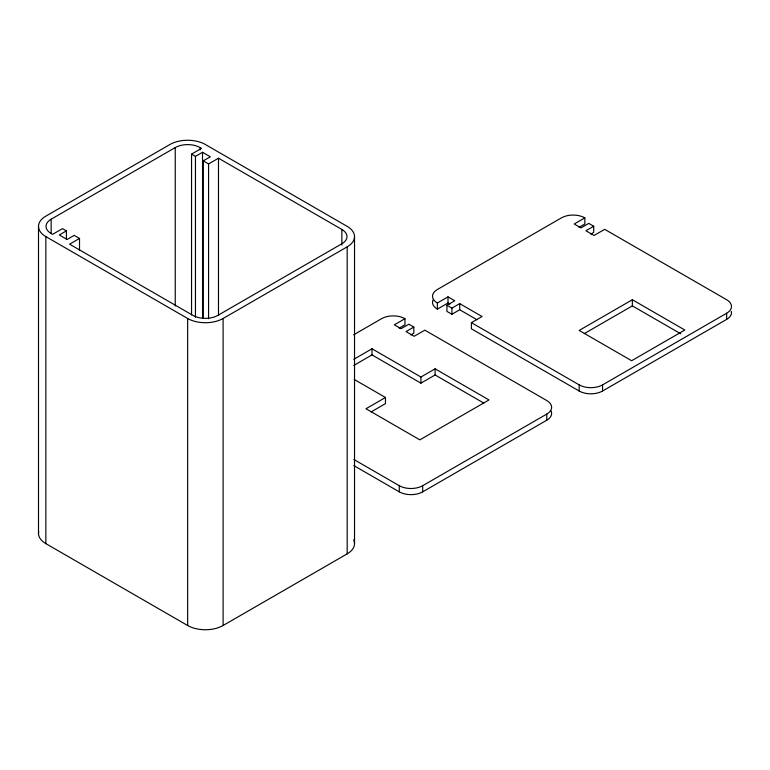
<?xml version="1.0" encoding="UTF-8"?>
<svg xmlns="http://www.w3.org/2000/svg" width="770" height="770" viewBox="0 0 770 770"><rect width="100%" height="100%" fill="white"/><g stroke="black" fill="none" stroke-linecap="round" stroke-linejoin="round"><path stroke-width="1.16" d="M51.157 233.608L51.157 219.209L175.242 147.571A17.546 10.135 0 0 1 200.056 147.571L201.48 148.389L191.547 154.115L191.547 314.94M66.403 239.278L66.403 230.875L59.309 234.966L67.115 239.47L74.199 235.379L79.522 238.45L79.522 250.452M191.547 154.115L195.445 156.368L202.539 152.277L210.335 156.782L203.251 160.872L203.251 318.097M79.522 238.45L69.598 244.177L192.972 315.411A17.546 10.135 0 0 0 217.785 315.411L341.861 243.772A17.546 10.135 0 0 0 341.861 229.441L218.488 158.216L208.564 163.943L203.251 160.872M45.844 236.602L187.649 318.482A25.064 14.476 0 0 0 223.098 318.482L347.183 246.843A25.064 14.476 0 0 0 347.183 226.37L205.378 144.5A25.064 14.476 0 0 0 169.92 144.5L45.844 216.139A25.064 14.476 0 0 0 45.844 236.602L45.844 543.63L187.649 625.5A25.064 14.476 0 0 0 223.098 625.5L347.183 553.861A25.064 14.476 0 0 0 353.671 539.885M353.651 334.806L381.574 318.684A16.545 9.548 0 0 1 404.972 318.684L404.972 324.825L399.168 328.174M404.972 318.684L394.336 324.825L401.064 328.713L408.87 324.208L413.827 327.077L413.827 333.217L410.911 334.911M449.93 304.121L448.005 303.005L437.37 309.145L437.37 303.005L448.005 296.864L454.743 300.752L446.937 305.257L446.937 311.398L451.903 314.266L459.7 309.761L476.957 319.723M579.05 227.352L584.844 224.003L584.844 217.862L574.208 224.003L580.946 227.891L588.752 223.387L593.709 226.255L593.709 232.396L590.782 234.08M353.767 359.301L371.997 348.772L420.921 377.021L435.098 368.83L488.989 399.948L419.862 439.853L365.971 408.745L385.472 397.484L385.472 403.624L371.101 411.921M413.827 327.077L406.031 331.581L414.183 336.288L424.819 330.147L546.777 400.554A16.545 9.548 0 0 1 546.777 414.067L546.777 420.208L422.692 491.847A16.545 9.548 0 0 1 399.293 491.847L353.825 465.59M446.937 305.257L451.903 308.125L459.7 303.621L482.039 316.518L471.404 322.659L471.404 328.8L579.175 391.016A16.545 9.548 0 0 0 602.573 391.016L726.659 319.377A16.545 9.548 0 0 0 731.356 311.378M593.709 226.255L585.912 230.75L594.065 235.466L604.7 229.325L726.659 299.732A16.545 9.548 0 0 1 726.659 313.236L726.659 319.377M353.767 365.442L371.997 354.912L420.921 383.162L435.098 374.971L483.81 403.095M632.353 299.732L579.175 330.436L631.641 360.726L684.819 330.022L632.353 299.732L632.353 305.873L680.709 333.785M584.286 333.622L632.353 305.873M353.825 459.449L399.293 485.706A16.545 9.548 0 0 0 422.692 485.706L546.777 414.067M471.404 322.659L579.175 384.875A16.545 9.548 0 0 0 602.573 384.875L726.659 313.236M354.239 379.456L385.472 397.484M66.403 230.875L62.505 228.623L52.581 234.35L51.157 233.531A17.546 10.135 0 0 1 51.157 219.209M602.573 384.875L602.573 391.016M579.175 384.875L579.175 391.016M459.7 303.621L459.7 309.761M451.903 308.125L451.903 314.266M448.005 296.864L448.005 303.005M435.098 368.83L435.098 374.971M422.692 485.706L422.692 491.847M420.921 377.021L420.921 383.162M399.293 485.706L399.293 491.847M371.997 348.772L371.997 354.912M354.527 236.602L354.527 543.63M347.183 246.843L347.183 553.861M341.861 229.441L341.861 245.043M223.098 318.482L223.098 625.5M218.488 158.216L218.488 315.431M208.564 163.943L208.564 318.761M202.539 152.277L202.539 317.894M200.056 147.571L200.056 149.967M195.445 156.368L195.445 317.192M187.649 318.482L187.649 625.5M175.242 147.571L175.242 305.988M38.5 226.37L38.5 533.398M437.37 309.145A16.545 9.548 0 0 1 433.087 299.925M437.37 303.005A16.545 9.548 0 0 1 437.37 289.501L561.446 217.862A16.545 9.548 0 0 1 584.844 217.862M551.06 410.978A16.545 9.548 0 0 1 546.777 420.208M45.844 543.63A25.064 14.476 0 0 1 38.712 531.502"/></g></svg>
